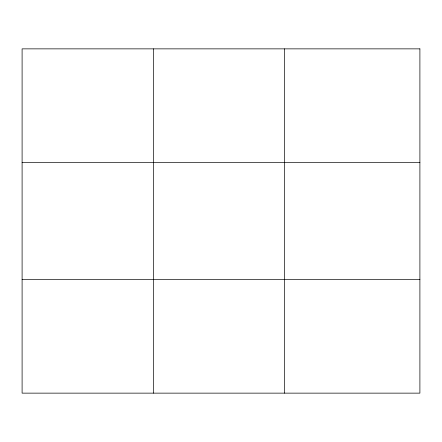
<?xml version="1.0" encoding="UTF-8"?>
<svg xmlns="http://www.w3.org/2000/svg" width="442" height="442" viewBox="0 0 442 442"><rect width="100%" height="100%" fill="white"/><g stroke="black" fill="none" stroke-linecap="round" stroke-linejoin="round"><path stroke-width="0.66" d="M153.374 48.863L153.374 393.137M284.648 48.863L284.648 393.137M22.1 162.474L419.9 162.474M22.1 279.526L419.9 279.526M419.9 48.863L419.9 393.137L22.1 393.137L22.1 48.863L419.9 48.863"/></g></svg>
